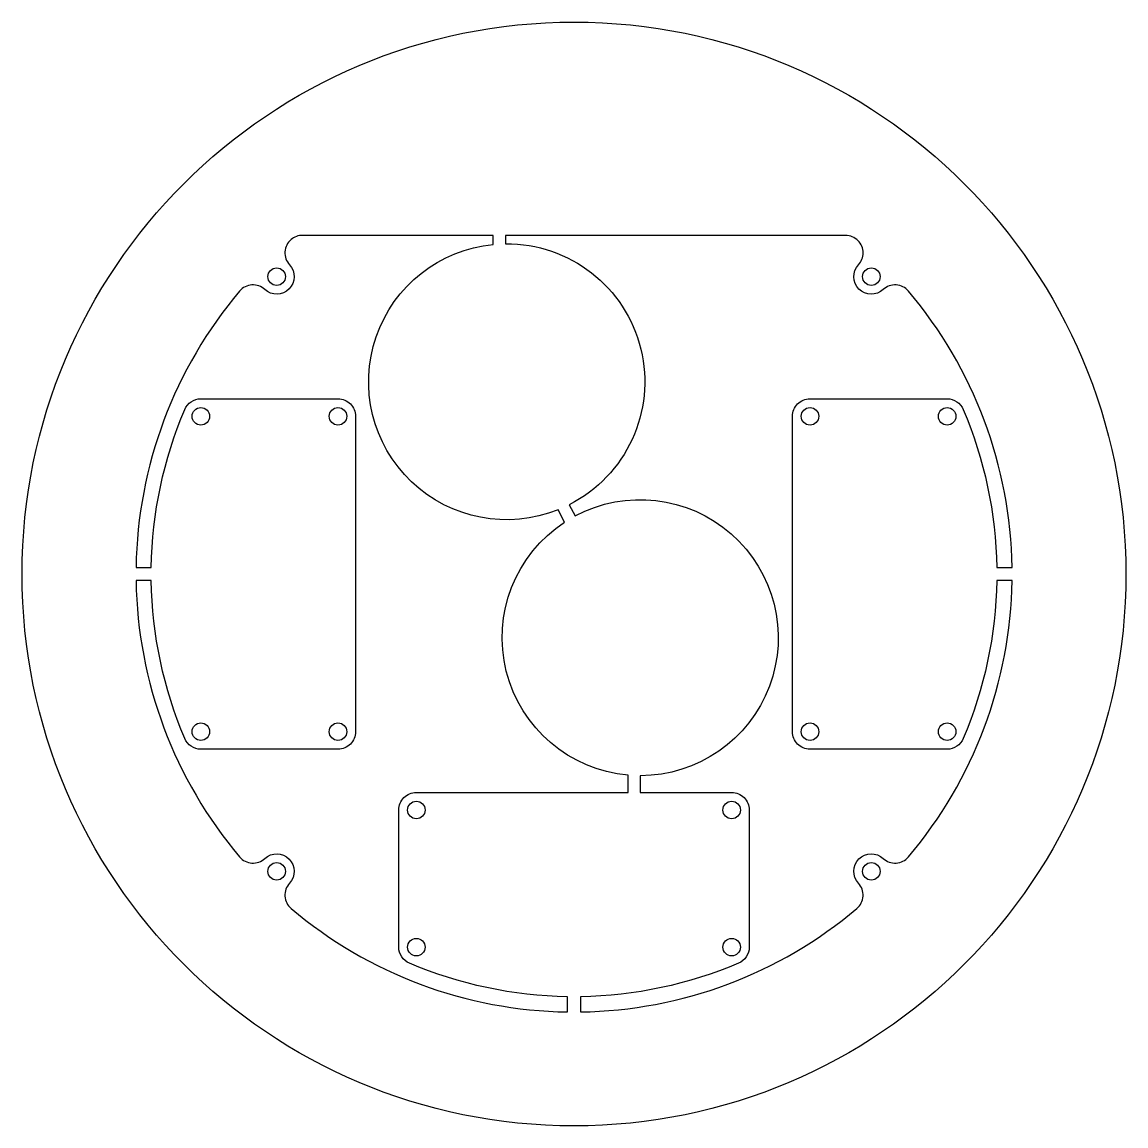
# Model space of a CAD drawing. Header units: inches. Extents: x -63 to 63, y -63 to 63.
import ezdxf

# ---------------------------------------------------------------- set-up
doc = ezdxf.new("R2010")
doc.units = ezdxf.units.IN
doc.header["$MEASUREMENT"] = 0

msp = doc.modelspace()

# ---------------------------------------------------------------- linework, layer by layer
for points in [[(6.17, -22.96, -0.711552), (-1.07, 5.92), (-1.82, 7.32, -1.153341), (-9.21, 37.63), (-9.21, 38.65), (-31, 38.65, 0.177335), (-32.29, 38.18), (-32.29, 38.18, 0.426474), (-32.47, 35.3, -0.959166), (-35.29, 32.47, 0.426474), (-38.17, 32.29, 0.173469), (-49.99, 0.75), (-48.25, 0.75, -0.096904), (-44.43, 18.78, -0.3008), (-42.59, 20), (-26.94, 20, -0.414214), (-24.94, 18), (-24.94, -18, -0.414214), (-26.94, -20), (-42.59, -20, -0.3008), (-44.43, -18.78, -0.096904), (-48.25, -0.75), (-49.99, -0.75, 0.173469), (-38.17, -32.29, 0.426474), (-35.29, -32.47, -0.959166), (-32.47, -35.3, 0.426474), (-32.29, -38.18, 0.173462), (-0.75, -49.99), (-0.75, -48.25, -0.096904), (-18.78, -44.43, -0.3008), (-20, -42.59), (-20, -26.94, -0.414214), (-18, -24.94), (6.17, -24.94)], [(0.13, 6.63, -1.280723), (7.57, -23.02), (7.57, -24.94), (18, -24.94, -0.414214), (20, -26.94), (20, -42.59, -0.3008), (18.78, -44.43, -0.096904), (0.75, -48.25), (0.75, -49.99, 0.173477), (32.29, -38.18, 0.426474), (32.47, -35.3, -0.959166), (35.3, -32.47, 0.426474), (38.18, -32.29, 0.173469), (50, -0.75), (48.25, -0.75, -0.096904), (44.43, -18.78, -0.3008), (42.59, -20), (26.94, -20, -0.414214), (24.94, -18), (24.94, 18, -0.414214), (26.94, 20), (42.59, 20, -0.3008), (44.43, 18.78, -0.096904), (48.25, 0.75), (50, 0.75, 0.173469), (38.18, 32.29, 0.426474), (35.3, 32.47, -0.959166), (32.47, 35.3, 0.188102), (33, 36.65, 0.414214), (31, 38.65), (-7.81, 38.65), (-7.81, 37.7, -0.791917), (-0.54, 7.9)]]:
    msp.add_lwpolyline(points, format="xyb", close=True)
at = {"linetype": 'Continuous'}
msp.add_circle((0, 0), 63, dxfattribs=at)
for centre in [(-33.94, 33.94), (33.94, 33.94), (-42.59, 18), (-26.94, 18), (26.94, 18), (42.59, 18), (-42.59, -18), (-26.94, -18), (26.94, -18), (42.59, -18), (-18, -26.94), (18, -26.94), (-33.94, -33.94), (33.94, -33.94), (-18, -42.59), (18, -42.59)]:
    msp.add_circle(centre, 1)

doc.saveas('drawing.dxf')
